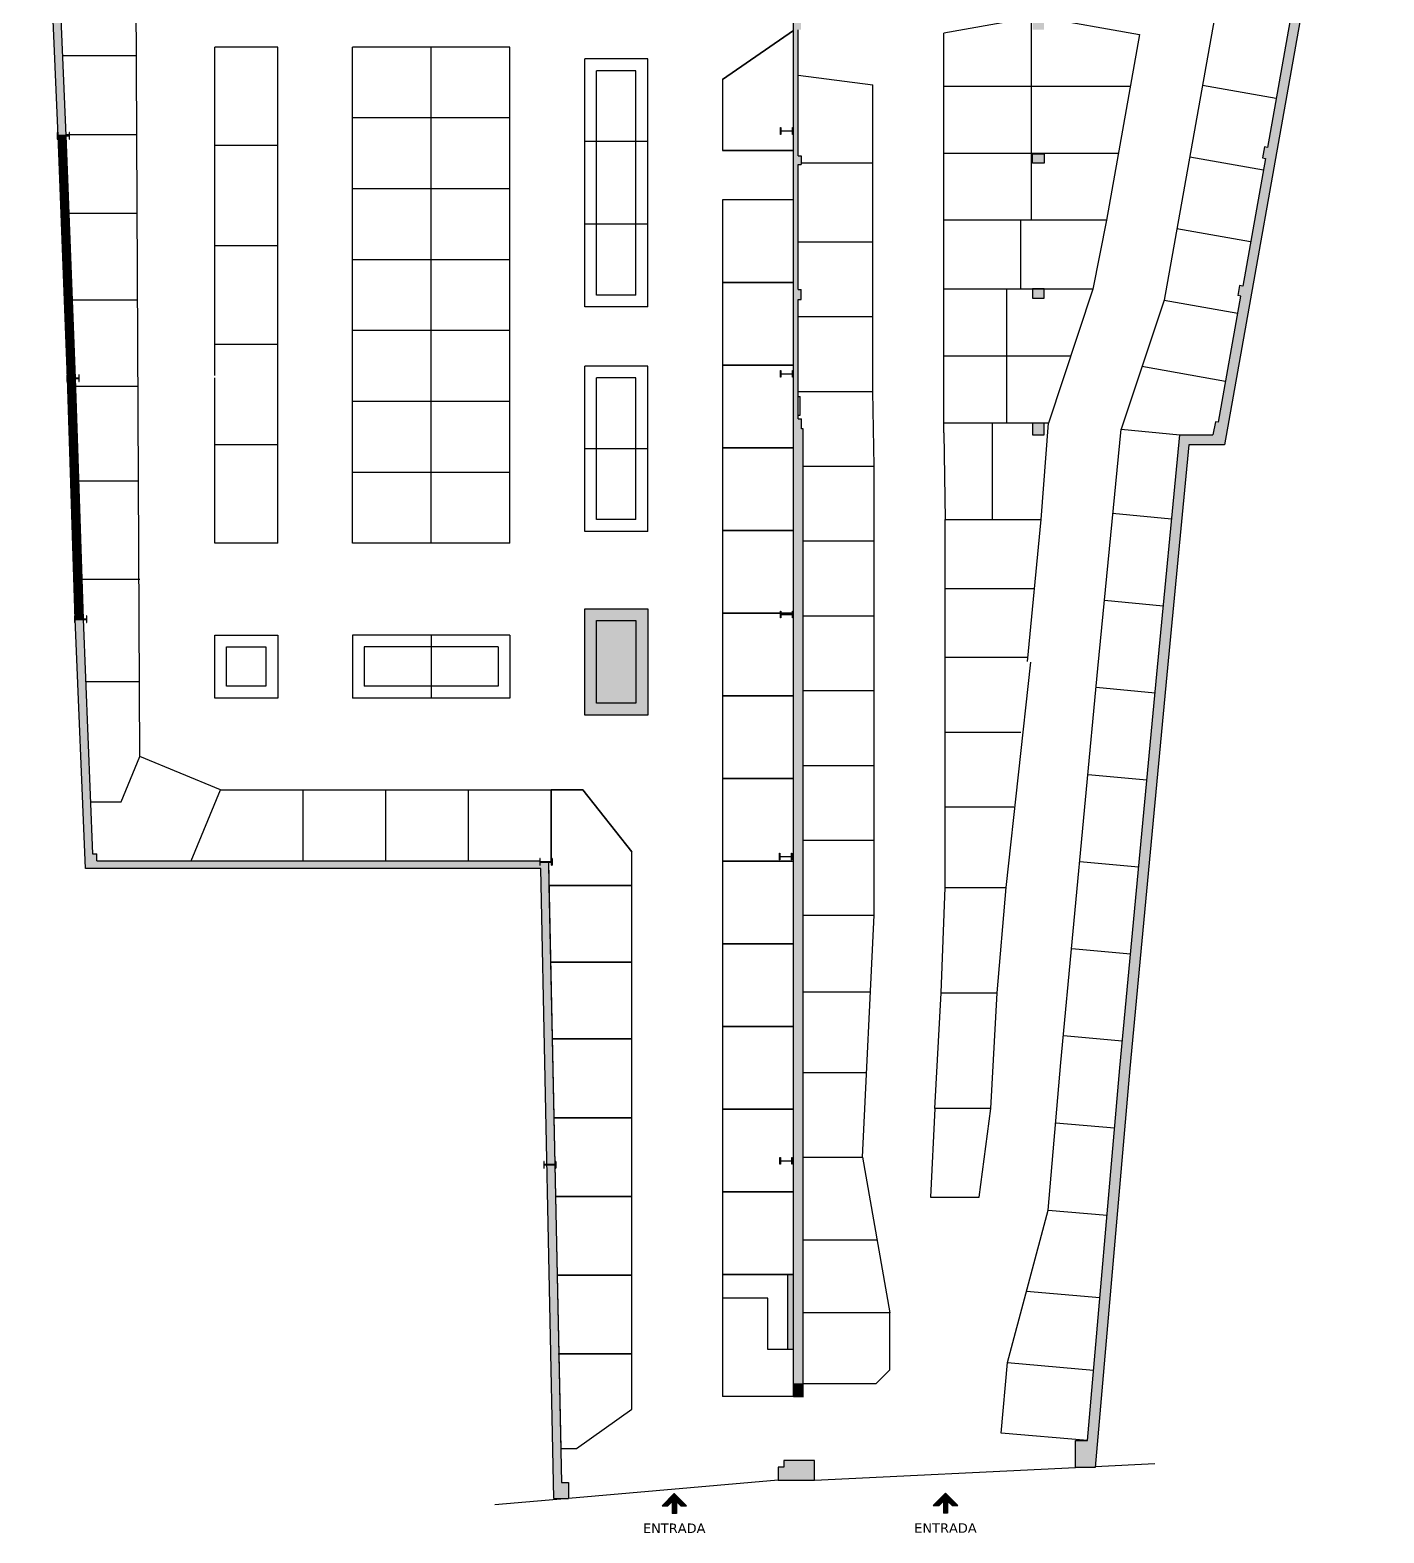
# Model space of a CAD drawing. Extents: x -21354 to 15991, y -13146 to -3381.
# Drawn here: x -21301 to -17862, y -13099 to -9282 of the extents above; entities that cross this region are included whole.
import ezdxf

# ---------------------------------------------------------------- set-up
doc = ezdxf.new("R2010")
doc.units = 0
doc.header["$LTSCALE"] = 100
doc.header["$MEASUREMENT"] = 0
for name, color, linetype in [('4 - DIVISORIA', 4, 'CONTINUOUS'), ('4 - HACHURA PAREDE', 251, 'CONTINUOUS'), ('4 - P01', 1, 'CONTINUOUS'), ('4 - P02', 2, 'CONTINUOUS'), ('4 - P04', 4, 'CONTINUOUS'), ('4 - P05', 5, 'CONTINUOUS'), ('4 - P06', 6, 'CONTINUOUS'), ('4 - SIMBOLOS', 2, 'CONTINUOUS')]:
    doc.layers.add(name, color=color, linetype=linetype)
doc.styles.add('NUMERAÇAO', font='verdana.TTF', dxfattribs={"height": 30})
pattern_1 = [(45, (-28863.88368, -12923.57572), (-0.0883883476, 0.0883883476), [])]

# ---------------------------------------------------------------- blocks, each defined once
blk = doc.blocks.new('SETA4')
at = {"layer": '4 - SIMBOLOS'}
for p, q in [((0, 0), (260, 260)), ((0, 0), (260, -260)), ((168, 45), (260, 137)), ((168, 45), (421, 45)), ((260, 137), (260, 260)), ((168, -45), (421, -45)), ((168, -45), (260, -137)), ((260, -260), (260, -137))]:
    blk.add_line(p, q, dxfattribs=at)
at = {"layer": '4 - SIMBOLOS', "linetype": 'Continuous'}
blk.add_line((421, 45), (421, -45), dxfattribs=at)

msp = doc.modelspace()

# ---------------------------------------------------------------- hatches: boundary and pattern name
at = {"layer": '4 - HACHURA PAREDE', "ltscale": 0.2}
h = msp.add_hatch(dxfattribs=at)
h.set_pattern_fill('ANSI31', color=251, style=0)
h.set_pattern_definition(pattern_1)
h.paths.add_polyline_path([(-21280.2, -7739), (-21269.2, -7739), (-21269.2, -7730), (-21041.2, -7730), (-21041.2, -7705), (-21065.2, -7705), (-21065.2, -7710), (-21301.2, -7710), (-21280.2, -8316.5), (-21260.2, -8316.5)])
h.paths.add_polyline_path([(-21256.2, -8934.5), (-21236.2, -8934.5), (-21260.1, -8317.5), (-21280.2, -8317.5)])
h.paths.add_polyline_path([(-21236.1, -8935.5), (-21256.2, -8935.5), (-21230.2, -9549.5), (-21210.2, -9549.5)])
at = {"layer": '4 - HACHURA PAREDE'}
h = msp.add_hatch(color=251, dxfattribs=at)
h.paths.add_polyline_path([(-18018.3, -8940.1), (-18251, -8865.5), (-18036.3, -8865.5), (-18047, -8930.9), (-18018.3, -8940.1), (-17862, -8057.3), (-18396.4, -8057.3), (-18396.4, -8077.3), (-17907.4, -8077.3), (-17957, -8380.3), (-18241.4, -8380.3), (-18241.4, -8260.3), (-18256.4, -8260.3), (-18256.4, -8380.3), (-18376.4, -8380.3), (-18376.4, -8364.3), (-18396.4, -8364.3), (-18396.4, -8404.3), (-18376.4, -8404.3), (-18376.4, -8395.3), (-18256.4, -8395.3), (-18256.4, -8515.3), (-18241.4, -8515.3), (-18241.4, -8395.3), (-17991.4, -8395.3), (-17991.4, -8591), (-18033.3, -8847.3), (-18396.4, -8847.3), (-18396.4, -8847.3), (-18559.5, -8857.5), (-18538.1, -8920), (-18404.9, -8920), (-18404.9, -9067.3), (-18396.2, -9068.7), (-18301.1, -9084.2), (-18298.7, -9069.4), (-18390, -9054.5), (-18390, -8930), (-18321.8, -8930), (-18301, -8870.5), (-18190.8, -8905.8), (-18219.7, -9082.3), (-18229.6, -9080.7), (-18232, -9095.5), (-18157, -9107.8), (-18154.6, -9093), (-18200, -9085.6), (-18171.6, -8912), (-18050.3, -8950.9), (-18075.6, -9105.9), (-18085.5, -9104.3), (-18087.9, -9119.1), (-18078, -9120.7), (-18097, -9236.8), (-18105.1, -9236.8), (-18107.2, -9249.3), (-18354.4, -9211), (-18356, -9221.3), (-18100.9, -9260.8), (-18157.9, -9579.8), (-18165.3, -9578.5), (-18170.3, -9606.5), (-18162.9, -9607.9), (-18220.7, -9931.7), (-18229, -9930.3), (-18233.6, -9955.8), (-18225.2, -9957.3), (-18282.4, -10277.8), (-18290.3, -10276.4), (-18296.3, -10309.8), (-18380.1, -10309.8), (-18438.7, -10917.3), (-18532.7, -11917.3), (-18614.7, -12864.3), (-18615, -12864.3), (-18645.7, -12864.3), (-18645.7, -12932.3), (-18595.5, -12932.3), (-18507.8, -11919.5), (-18413.8, -10919.6), (-18357.4, -10334.8), (-18267.2, -10334.8)])
h.paths.add_polyline_path([(-18336, -8910.1), (-18376.4, -8910.1), (-18376.4, -8865.5), (-18320.4, -8865.5)], flags=16)
for points in [[(-19349.7, -9209), (-19362.2, -9209), (-19362.2, -12719), (-19337.2, -12719), (-19337.2, -10294.8), (-19341.7, -10294.8), (-19341.7, -10268.8), (-19349.7, -10268.8), (-19349.7, -9965.8), (-19342.2, -9965.8), (-19342.7, -9940.8), (-19349.7, -9940.8), (-19349.7, -9623.3), (-19342.2, -9623.3), (-19342.4, -9601.3), (-19349.7, -9601.3), (-19349.7, -9280.8), (-19342.7, -9280.8), (-19342.5, -9258.8), (-19349.7, -9258.8)], [(-20006.2, -11391.5), (-21131.2, -11391.5), (-21131.2, -11374), (-21142.2, -11374), (-21166.1, -10778.5), (-21186.2, -10778.5), (-21160.7, -11411.5), (-20003.8, -11411.5), (-19988.2, -12163), (-19968.2, -12163), (-19984.2, -11395), (-20005.2, -11395), (-20005.2, -11403), (-20006.2, -11403)], [(-19968.2, -12164), (-19988.4, -12164), (-19971, -13011), (-19933.4, -13011), (-19933.4, -12971), (-19951.4, -12971)], [(-19376.7, -12632.5), (-19362.2, -12632.5), (-19362.2, -12442.5), (-19376.7, -12442.5)], [(-19362.2, -12752.5), (-19337.2, -12752.5), (-19337.2, -12719), (-19362.2, -12719)], [(-19308.7, -12914.5), (-19386.2, -12914.5), (-19386.2, -12931.5), (-19401.2, -12931.5), (-19401.2, -12965), (-19308.7, -12965)]]:
    msp.add_hatch(color=251, dxfattribs=at).paths.add_polyline_path(points)
h = msp.add_hatch(color=251, dxfattribs=at)
h.paths.add_polyline_path([(-18725.2, -9256.8), (-18754.7, -9256.8), (-18754.7, -9280.8), (-18725.2, -9280.8)])
h.paths.add_polyline_path([(-18725.2, -9596.3), (-18754.7, -9596.3), (-18754.7, -9619.8), (-18725.2, -9619.8)])
h.paths.add_polyline_path([(-18725.2, -9939.8), (-18754.7, -9939.8), (-18754.7, -9962.8), (-18725.2, -9962.8)])
h.paths.add_polyline_path([(-18725.2, -10279.8), (-18754.7, -10279.8), (-18754.7, -10309.3), (-18725.2, -10309.3)])
at = {"layer": '4 - HACHURA PAREDE', "ltscale": 0.2}
h = msp.add_hatch(dxfattribs=at)
h.set_pattern_fill('ANSI31', color=251, style=0)
h.set_pattern_definition(pattern_1)
h.paths.add_polyline_path([(-21186.1, -10166.5), (-21206.2, -10166.5), (-21186.2, -10777.5), (-21166.2, -10777.5)])
h.paths.add_polyline_path([(-21210.1, -9550.5), (-21230.2, -9550.5), (-21206.2, -10165.5), (-21186.2, -10165.5)])
h = msp.add_hatch(color=253, dxfattribs=at)
h.dxf.hatch_style = 1
h.paths.add_polyline_path([(-19892.2, -10751.5), (-19732.2, -10751.5), (-19732.2, -11021.5), (-19892.2, -11021.5)])
at = {"layer": '4 - SIMBOLOS'}
h = msp.add_hatch(dxfattribs=at)
h.set_pattern_fill('ANSI31', color=251, scale=4, style=0)
h.set_pattern_definition([(45, (-19651.8921, -12881.382), (-0.3535534, 0.3535534), [])])
h.paths.add_polyline_path([(-19659.3, -13018.7), (-19648.2, -13029.8), (-19633.5, -13029.8), (-19664.7, -12998.6), (-19695.9, -13029.8), (-19681.2, -13029.8), (-19670.1, -13018.7), (-19670.1, -13049.1), (-19659.3, -13049.1)])
h = msp.add_hatch(dxfattribs=at)
h.set_pattern_fill('ANSI31', color=251, scale=4, style=0)
h.set_pattern_definition([(45, (-18962.89295, -12880.8498), (-0.3535534, 0.3535534), [])])
h.paths.add_polyline_path([(-18970.3, -13018.2), (-18959.2, -13029.3), (-18944.5, -13029.3), (-18975.7, -12998), (-19006.9, -13029.3), (-18992.2, -13029.3), (-18981.1, -13018.2), (-18981.1, -13048.5), (-18970.3, -13048.5)])

# ---------------------------------------------------------------- linework, layer by layer
at = {"layer": '4 - DIVISORIA', "color": 251, "ltscale": 0.2}
for p, q in [((-20672.2, -9575), (-20832.2, -9575)), ((-20672.2, -9830), (-20832.2, -9830))]:
    msp.add_line(p, q, dxfattribs=at)
at = {"layer": '4 - DIVISORIA', "color": 251}
for p, q in [((-19732.2, -9565), (-19892.2, -9565)), ((-19732.2, -9775), (-19892.2, -9775)), ((-20672.2, -10080), (-20832.2, -10080)), ((-20672.2, -10335), (-20832.2, -10335)), ((-19732.2, -10345), (-19892.2, -10345)), ((-20282.2, -10818.3), (-20282.2, -10978.3))]:
    msp.add_line(p, q, dxfattribs=at)
at = {"layer": '4 - P01', "color": 251}
for p, q in [((-19376.7, -12632.5), (-19376.7, -12442.5)), ((-18595.3, -12929.8), (-18444.1, -12922.3)), ((-19933.4, -13011), (-20120.7, -13027.2))]:
    msp.add_line(p, q, dxfattribs=at)
at = {"layer": '4 - P02', "color": 251}
for p, q in [((-21022.2, -11126.6), (-21035.9, -8266.5)), ((-18289.1, -9231.8), (-18420.4, -9967.7)), ((-18741, -9247.3), (-18980, -9289.4)), ((-18741, -9247.3), (-18482.8, -9292.8)), ((-19542.2, -9407.5), (-19362.2, -9282.5)), ((-18980, -10304.8), (-18980, -9289.4)), ((-18482.8, -9292.8), (-18567.1, -9764.8)), ((-20832.2, -10158.9), (-20832.2, -9325)), ((-20672.2, -10165), (-20672.2, -9325)), ((-20482.2, -10585), (-20482.2, -9325)), ((-20082.2, -10585), (-20082.2, -9325)), ((-19892.2, -9985), (-19892.2, -9355)), ((-19732.2, -9355), (-19892.2, -9355)), ((-19862.2, -9955), (-19862.2, -9385)), ((-19762.2, -9385), (-19862.2, -9385)), ((-19762.2, -9955), (-19762.2, -9385)), ((-19732.2, -9985), (-19732.2, -9355)), ((-19542.2, -9407.5), (-19542.2, -9587.5)), ((-19160, -10199.3), (-19160, -9421)), ((-19542.2, -9712.5), (-19542.2, -12752.5)), ((-18567.1, -9764.8), (-18601.6, -9939.8)), ((-19762.2, -9955), (-19862.2, -9955)), ((-18601.6, -9939.8), (-18714.3, -10279.8)), ((-19732.2, -9985), (-19892.2, -9985)), ((-18420.4, -9967.7), (-18529.8, -10295.4)), ((-19892.2, -10555), (-19892.2, -10135)), ((-19732.2, -10135), (-19892.2, -10135)), ((-19732.2, -10555), (-19732.2, -10135)), ((-20832.2, -10585), (-20832.2, -10165)), ((-20672.2, -10585), (-20672.2, -10165)), ((-19862.2, -10525), (-19862.2, -10165)), ((-19762.2, -10165), (-19862.2, -10165)), ((-19762.2, -10525), (-19762.2, -10165)), ((-19349.7, -10212.3), (-19344.7, -10212.3)), ((-19344.7, -10259.8), (-19344.7, -10212.3)), ((-19157, -10389.3), (-19160, -10199.3)), ((-19349.7, -10259.8), (-19344.7, -10259.8)), ((-18980, -10304.8), (-18977, -10524.8)), ((-18732.7, -10524.8), (-18714.3, -10279.8)), ((-18588.4, -10903.1), (-18529.8, -10295.4)), ((-19157, -11149.3), (-19157, -10389.3)), ((-19762.2, -10525), (-19862.2, -10525)), ((-18977, -11459.8), (-18977, -10524.8)), ((-18767.5, -10885.8), (-18732.7, -10524.8)), ((-19732.2, -10555), (-19892.2, -10555)), ((-20672.2, -10585), (-20832.2, -10585)), ((-20082.2, -10585), (-20482.2, -10585)), ((-20082.2, -10818.3), (-20482.2, -10818.3)), ((-20482.2, -10818.3), (-20482.2, -10978.3)), ((-20082.2, -10818.3), (-20082.2, -10978.3)), ((-20112.2, -10848.3), (-20452.2, -10848.3)), ((-20452.2, -10848.3), (-20452.2, -10948.3)), ((-20112.2, -10848.3), (-20112.2, -10948.3)), ((-18821.5, -11459.8), (-18758.6, -10887.1)), ((-18682.4, -11903.8), (-18588.4, -10903.1)), ((-20112.2, -10948.3), (-20452.2, -10948.3)), ((-20082.2, -10978.3), (-20482.2, -10978.3)), ((-20817.2, -11211.5), (-21022.2, -11126.6)), ((-19157, -11529.3), (-19157, -11149.3)), ((-20817.2, -11211.5), (-19897.2, -11211.5)), ((-19897.2, -11211.5), (-19772.2, -11369)), ((-19772.2, -12784), (-19772.2, -11369)), ((-18987.2, -11726.6), (-18977, -11459.8)), ((-18844.2, -11726.7), (-18821.5, -11459.8)), ((-19187, -12144.1), (-19157, -11529.3)), ((-19002.7, -12020.7), (-18987.2, -11726.6)), ((-18860.2, -12020.7), (-18844.2, -11726.7)), ((-18714.9, -12278.5), (-18682.4, -11903.8)), ((-19002.7, -12020.7), (-19013.7, -12245.7)), ((-18890.2, -12245.7), (-18860.2, -12020.7)), ((-19187, -12144.1), (-19117, -12539.3)), ((-19014.2, -12245.7), (-18890.2, -12245.7)), ((-18818.7, -12666), (-18714.9, -12278.5)), ((-19117, -12684.3), (-19117, -12539.3)), ((-18834.2, -12845.3), (-18818.7, -12666)), ((-19152.2, -12719), (-19117, -12684.3)), ((-19337.2, -12719), (-19152.2, -12719)), ((-19913.2, -12884), (-19772.2, -12784)), ((-19362.2, -12752.5), (-19542.2, -12752.5)), ((-18615, -12864.3), (-18834.2, -12845.3)), ((-19953.2, -12884), (-19913.2, -12884)), ((-19308.7, -12965), (-18645.7, -12932.3)), ((-19401.2, -12965), (-19933.4, -13011))]:
    msp.add_line(p, q, dxfattribs=at)
at = {"layer": '4 - P02', "color": 251, "ltscale": 0.2}
for p, q in [((-20672.2, -9325), (-20832.2, -9325)), ((-19349.7, -9396), (-19160, -9421))]:
    msp.add_line(p, q, dxfattribs=at)
at = {"layer": '4 - P02'}
for points in [[(-19892.2, -10751.5), (-19732.2, -10751.5), (-19732.2, -11021.5), (-19892.2, -11021.5)], [(-19862.2, -10781.5), (-19762.2, -10781.5), (-19762.2, -10991.5), (-19862.2, -10991.5)]]:
    msp.add_lwpolyline(points, close=True, dxfattribs=at)
at = {"layer": '4 - P02', "color": 251}
for points in [[(-20832.2, -10818.3), (-20672.2, -10818.3), (-20672.2, -10978.3), (-20832.2, -10978.3)], [(-20802.2, -10848.3), (-20702.2, -10848.3), (-20702.2, -10948.3), (-20802.2, -10948.3)]]:
    msp.add_lwpolyline(points, close=True, dxfattribs=at)
at = {"layer": '4 - P04', "color": 251}
for p, q in [((-18758, -9250.3), (-18758, -9764.8)), ((-21219.6, -9346.5), (-21030.7, -9346.5)), ((-20082.2, -9325), (-20482.2, -9325)), ((-20282.2, -10585), (-20282.2, -9325)), ((-18506.4, -9424.8), (-18980, -9424.8)), ((-18322.9, -9421.3), (-18135.9, -9454.7)), ((-20082.2, -9505), (-20482.2, -9505)), ((-21211.2, -9546.5), (-21029.8, -9546.5)), ((-19362.2, -9587.5), (-19542.2, -9587.5)), ((-18536.7, -9594.8), (-18980, -9594.8)), ((-18355.4, -9603.5), (-18168.4, -9636.8)), ((-19342.2, -9619), (-19160, -9619)), ((-20082.2, -9685), (-20482.2, -9685)), ((-19362.2, -9712.5), (-19542.2, -9712.5)), ((-21202.9, -9746.5), (-21028.8, -9746.5)), ((-18567.1, -9764.8), (-18980, -9764.8)), ((-18785, -9764.8), (-18785, -9939.8)), ((-18387.9, -9785.6), (-18200.9, -9819)), ((-19350, -9819.3), (-19160, -9819.3)), ((-20082.2, -9865), (-20482.2, -9865)), ((-19362.2, -9922.5), (-19542.2, -9922.5)), ((-18601.6, -9939.8), (-18980, -9939.8)), ((-18820, -10279.8), (-18820, -9939.8)), ((-21194.3, -9966.5), (-21027.8, -9966.5)), ((-18420.4, -9967.7), (-18233.4, -10001.1)), ((-19350, -10009.3), (-19160, -10009.3)), ((-20082.2, -10045), (-20482.2, -10045)), ((-18657.6, -10109.8), (-18980, -10109.8)), ((-19362.2, -10132.5), (-19542.2, -10132.5)), ((-18476.8, -10135.4), (-18264.1, -10173.4)), ((-21185.8, -10186.5), (-21026.7, -10186.5)), ((-20082.2, -10225), (-20482.2, -10225)), ((-19350, -10199.3), (-19160, -10199.3)), ((-18714.3, -10279.8), (-18980, -10279.8)), ((-18857, -10279.8), (-18857, -10524.8)), ((-18529.8, -10295.4), (-18380.5, -10309.8)), ((-19362.2, -10342.5), (-19542.2, -10342.5)), ((-20082.2, -10405), (-20482.2, -10405)), ((-19337, -10389.3), (-19157, -10389.3)), ((-21177.7, -10426.5), (-21025.5, -10426.5)), ((-18977, -10524.8), (-18732.7, -10524.8)), ((-18551.3, -10508.9), (-18402, -10522.9)), ((-19362.2, -10552.5), (-19542.2, -10552.5)), ((-19337, -10579.3), (-19157, -10579.3)), ((-21169.5, -10676.5), (-21022.2, -10676.5)), ((-18977, -10699.8), (-18749.1, -10699.8)), ((-19362.2, -10762.5), (-19542.2, -10762.5)), ((-18572.1, -10729.9), (-18422.7, -10744)), ((-19337, -10769.3), (-19157, -10769.3)), ((-18977, -10874.8), (-18766.5, -10874.8)), ((-21159.8, -10936.5), (-21022.2, -10936.5)), ((-18592.9, -10951), (-18443.5, -10965)), ((-19362.2, -10972.5), (-19542.2, -10972.5)), ((-19337, -10959.3), (-19157, -10959.3)), ((-18977, -11064.8), (-18784.3, -11064.8)), ((-21069.8, -11241.5), (-21022.2, -11126.6)), ((-19362.2, -11182.5), (-19542.2, -11182.5)), ((-19337, -11149.3), (-19157, -11149.3)), ((-18613.6, -11172), (-18464.3, -11186)), ((-20891.8, -11391.5), (-20817.2, -11211.5)), ((-20607.2, -11391.5), (-20607.2, -11211.5)), ((-20397.2, -11391.5), (-20397.2, -11211.5)), ((-20187.2, -11391.5), (-20187.2, -11211.5)), ((-19977.2, -11394), (-19977.2, -11211.5)), ((-21147.5, -11241.5), (-21069.8, -11241.5)), ((-18977, -11254.8), (-18802.2, -11254.8)), ((-19337, -11339.3), (-19157, -11339.3)), ((-19362.2, -11392.5), (-19542.2, -11392.5)), ((-18634.4, -11393), (-18485.1, -11407)), ((-19983, -11454), (-19772.2, -11454)), ((-18977, -11459.8), (-18821.5, -11459.8)), ((-19337, -11529.3), (-19157, -11529.3)), ((-19362.2, -11602.5), (-19542.2, -11602.5)), ((-18655.2, -11614), (-18505.8, -11628.1)), ((-19979.9, -11649), (-19772.2, -11649)), ((-19337, -11724.3), (-19168, -11724.3)), ((-18987.2, -11726.7), (-18844.2, -11726.7)), ((-19362.2, -11812.5), (-19542.2, -11812.5)), ((-19975.6, -11844), (-19772.2, -11844)), ((-18676, -11835.1), (-18526.6, -11849.1)), ((-19337, -11929.3), (-19177.3, -11929.3)), ((-19362.2, -12022.5), (-19542.2, -12022.5)), ((-18860.2, -12020.7), (-19002.7, -12020.7)), ((-19971.9, -12044), (-19772.2, -12044)), ((-18695.7, -12057.3), (-18546.3, -12070.2)), ((-19337, -12144.3), (-19187, -12144.3)), ((-19967, -12244), (-19772.2, -12244)), ((-19362.2, -12232.5), (-19542.2, -12232.5)), ((-18714.9, -12278.5), (-18565.4, -12291.4)), ((-19337, -12354.3), (-19149.8, -12354.3)), ((-19362.2, -12442.5), (-19542.2, -12442.5)), ((-19962.4, -12444), (-19772.2, -12444)), ((-19427.2, -12502.5), (-19542.2, -12502.5)), ((-19427.2, -12632.5), (-19427.2, -12502.5)), ((-18770.1, -12484.5), (-18583.5, -12500.6)), ((-19117, -12539.3), (-19337, -12539.3)), ((-19362.2, -12632.5), (-19427.2, -12632.5)), ((-19959.3, -12644), (-19772.2, -12644)), ((-18818.7, -12666), (-18599.5, -12684.9))]:
    msp.add_line(p, q, dxfattribs=at)
at = {"layer": '4 - P05', "color": 251}
for points in [[(-21202.2, -9550.5), (-21202.2, -9558.5), (-21201.2, -9558.5), (-21201.2, -9541.5), (-21202.2, -9541.5), (-21202.2, -9549.5), (-21231.2, -9549.5), (-21231.2, -9541.5), (-21232.2, -9541.5), (-21232.2, -9558.5), (-21231.2, -9558.5), (-21231.2, -9550.5)], [(-21202.2, -9550.5), (-21202.2, -9558.5), (-21201.2, -9558.5), (-21201.2, -9541.5), (-21202.2, -9541.5), (-21202.2, -9549.5), (-21231.2, -9549.5), (-21231.2, -9541.5), (-21232.2, -9541.5), (-21232.2, -9558.5), (-21231.2, -9558.5), (-21231.2, -9550.5)], [(-19393.7, -9538.5), (-19393.7, -9546.5), (-19394.7, -9546.5), (-19394.7, -9529.5), (-19393.7, -9529.5), (-19393.7, -9537.5), (-19364.7, -9537.5), (-19364.7, -9529.5), (-19363.7, -9529.5), (-19363.7, -9546.5), (-19364.7, -9546.5), (-19364.7, -9538.5)], [(-19394.7, -9529.5), (-19393.7, -9529.5), (-19393.7, -9537.5), (-19364.7, -9537.5), (-19364.7, -9529.5), (-19363.7, -9529.5), (-19363.7, -9546.5), (-19364.7, -9546.5), (-19364.7, -9538.5), (-19393.7, -9538.5), (-19393.7, -9546.5), (-19394.7, -9546.5)], [(-19394.7, -9529.5), (-19393.7, -9529.5), (-19393.7, -9537.5), (-19364.7, -9537.5), (-19364.7, -9529.5), (-19363.7, -9529.5), (-19363.7, -9546.5), (-19364.7, -9546.5), (-19364.7, -9538.5), (-19393.7, -9538.5), (-19393.7, -9546.5), (-19394.7, -9546.5)], [(-19394.7, -9529.5), (-19393.7, -9529.5), (-19393.7, -9537.5), (-19364.7, -9537.5), (-19364.7, -9529.5), (-19363.7, -9529.5), (-19363.7, -9546.5), (-19364.7, -9546.5), (-19364.7, -9538.5), (-19393.7, -9538.5), (-19393.7, -9546.5), (-19394.7, -9546.5)], [(-19394.7, -9529.5), (-19393.7, -9529.5), (-19393.7, -9537.5), (-19364.7, -9537.5), (-19364.7, -9529.5), (-19363.7, -9529.5), (-19363.7, -9546.5), (-19364.7, -9546.5), (-19364.7, -9538.5), (-19393.7, -9538.5), (-19393.7, -9546.5), (-19394.7, -9546.5)], [(-19394.7, -9529.5), (-19393.7, -9529.5), (-19393.7, -9537.5), (-19364.7, -9537.5), (-19364.7, -9529.5), (-19363.7, -9529.5), (-19363.7, -9546.5), (-19364.7, -9546.5), (-19364.7, -9538.5), (-19393.7, -9538.5), (-19393.7, -9546.5), (-19394.7, -9546.5)], [(-19394.7, -9529.5), (-19393.7, -9529.5), (-19393.7, -9537.5), (-19364.7, -9537.5), (-19364.7, -9529.5), (-19363.7, -9529.5), (-19363.7, -9546.5), (-19364.7, -9546.5), (-19364.7, -9538.5), (-19393.7, -9538.5), (-19393.7, -9546.5), (-19394.7, -9546.5)], [(-19394.7, -9529.5), (-19393.7, -9529.5), (-19393.7, -9537.5), (-19364.7, -9537.5), (-19364.7, -9529.5), (-19363.7, -9529.5), (-19363.7, -9546.5), (-19364.7, -9546.5), (-19364.7, -9538.5), (-19393.7, -9538.5), (-19393.7, -9546.5), (-19394.7, -9546.5)], [(-19393.7, -9538.5), (-19393.7, -9546.5), (-19394.7, -9546.5), (-19394.7, -9529.5), (-19393.7, -9529.5), (-19393.7, -9537.5), (-19364.7, -9537.5), (-19364.7, -9529.5), (-19363.7, -9529.5), (-19363.7, -9546.5), (-19364.7, -9546.5), (-19364.7, -9538.5)], [(-19394.7, -9529.5), (-19393.7, -9529.5), (-19393.7, -9537.5), (-19364.7, -9537.5), (-19364.7, -9529.5), (-19363.7, -9529.5), (-19363.7, -9546.5), (-19364.7, -9546.5), (-19364.7, -9538.5), (-19393.7, -9538.5), (-19393.7, -9546.5), (-19394.7, -9546.5)], [(-19394.7, -9529.5), (-19393.7, -9529.5), (-19393.7, -9537.5), (-19364.7, -9537.5), (-19364.7, -9529.5), (-19363.7, -9529.5), (-19363.7, -9546.5), (-19364.7, -9546.5), (-19364.7, -9538.5), (-19393.7, -9538.5), (-19393.7, -9546.5), (-19394.7, -9546.5)], [(-19394.7, -9529.5), (-19393.7, -9529.5), (-19393.7, -9537.5), (-19364.7, -9537.5), (-19364.7, -9529.5), (-19363.7, -9529.5), (-19363.7, -9546.5), (-19364.7, -9546.5), (-19364.7, -9538.5), (-19393.7, -9538.5), (-19393.7, -9546.5), (-19394.7, -9546.5)], [(-19394.7, -9529.5), (-19393.7, -9529.5), (-19393.7, -9537.5), (-19364.7, -9537.5), (-19364.7, -9529.5), (-19363.7, -9529.5), (-19363.7, -9546.5), (-19364.7, -9546.5), (-19364.7, -9538.5), (-19393.7, -9538.5), (-19393.7, -9546.5), (-19394.7, -9546.5)], [(-19394.7, -9529.5), (-19393.7, -9529.5), (-19393.7, -9537.5), (-19364.7, -9537.5), (-19364.7, -9529.5), (-19363.7, -9529.5), (-19363.7, -9546.5), (-19364.7, -9546.5), (-19364.7, -9538.5), (-19393.7, -9538.5), (-19393.7, -9546.5), (-19394.7, -9546.5)], [(-19394.7, -9529.5), (-19393.7, -9529.5), (-19393.7, -9537.5), (-19364.7, -9537.5), (-19364.7, -9529.5), (-19363.7, -9529.5), (-19363.7, -9546.5), (-19364.7, -9546.5), (-19364.7, -9538.5), (-19393.7, -9538.5), (-19393.7, -9546.5), (-19394.7, -9546.5)], [(-19394.7, -9529.5), (-19393.7, -9529.5), (-19393.7, -9537.5), (-19364.7, -9537.5), (-19364.7, -9529.5), (-19363.7, -9529.5), (-19363.7, -9546.5), (-19364.7, -9546.5), (-19364.7, -9538.5), (-19393.7, -9538.5), (-19393.7, -9546.5), (-19394.7, -9546.5)], [(-19393.7, -10155.5), (-19393.7, -10163.5), (-19394.7, -10163.5), (-19394.7, -10146.5), (-19393.7, -10146.5), (-19393.7, -10154.5), (-19364.7, -10154.5), (-19364.7, -10146.5), (-19363.7, -10146.5), (-19363.7, -10163.5), (-19364.7, -10163.5), (-19364.7, -10155.5)], [(-19393.7, -10155.5), (-19393.7, -10163.5), (-19394.7, -10163.5), (-19394.7, -10146.5), (-19393.7, -10146.5), (-19393.7, -10154.5), (-19364.7, -10154.5), (-19364.7, -10146.5), (-19363.7, -10146.5), (-19363.7, -10163.5), (-19364.7, -10163.5), (-19364.7, -10155.5)], [(-21177.7, -10166.5), (-21177.7, -10174.5), (-21176.7, -10174.5), (-21176.7, -10157.5), (-21177.7, -10157.5), (-21177.7, -10165.5), (-21206.7, -10165.5), (-21206.7, -10157.5), (-21207.7, -10157.5), (-21207.7, -10174.5), (-21206.7, -10174.5), (-21206.7, -10166.5)], [(-19393.7, -10766.5), (-19393.7, -10774.5), (-19394.7, -10774.5), (-19394.7, -10757.5), (-19393.7, -10757.5), (-19393.7, -10765.5), (-19364.7, -10765.5), (-19364.7, -10757.5), (-19363.7, -10757.5), (-19363.7, -10774.5), (-19364.7, -10774.5), (-19364.7, -10766.5)], [(-19393.7, -10766.5), (-19393.7, -10774.5), (-19394.7, -10774.5), (-19394.7, -10757.5), (-19393.7, -10757.5), (-19393.7, -10765.5), (-19364.7, -10765.5), (-19364.7, -10757.5), (-19363.7, -10757.5), (-19363.7, -10774.5), (-19364.7, -10774.5), (-19364.7, -10766.5)], [(-21158.2, -10778.5), (-21158.2, -10786.5), (-21157.2, -10786.5), (-21157.2, -10769.5), (-21158.2, -10769.5), (-21158.2, -10777.5), (-21187.2, -10777.5), (-21187.2, -10769.5), (-21188.2, -10769.5), (-21188.2, -10786.5), (-21187.2, -10786.5), (-21187.2, -10778.5)], [(-19396.2, -11381.5), (-19396.2, -11389.5), (-19397.2, -11389.5), (-19397.2, -11372.5), (-19396.2, -11372.5), (-19396.2, -11380.5), (-19367.2, -11380.5), (-19367.2, -11372.5), (-19366.2, -11372.5), (-19366.2, -11389.5), (-19367.2, -11389.5), (-19367.2, -11381.5)], [(-19396.2, -11381.5), (-19396.2, -11389.5), (-19397.2, -11389.5), (-19397.2, -11372.5), (-19396.2, -11372.5), (-19396.2, -11380.5), (-19367.2, -11380.5), (-19367.2, -11372.5), (-19366.2, -11372.5), (-19366.2, -11389.5), (-19367.2, -11389.5), (-19367.2, -11381.5)], [(-19976.2, -11395), (-19976.2, -11403), (-19975.2, -11403), (-19975.2, -11386), (-19976.2, -11386), (-19976.2, -11394), (-20005.2, -11394), (-20005.2, -11386), (-20006.2, -11386), (-20006.2, -11403), (-20005.2, -11403), (-20005.2, -11395)], [(-19966.2, -12164), (-19966.2, -12172), (-19965.2, -12172), (-19965.2, -12155), (-19966.2, -12155), (-19966.2, -12163), (-19995.2, -12163), (-19995.2, -12155), (-19996.2, -12155), (-19996.2, -12172), (-19995.2, -12172), (-19995.2, -12164)], [(-19395.2, -12154.5), (-19395.2, -12162.5), (-19396.2, -12162.5), (-19396.2, -12145.5), (-19395.2, -12145.5), (-19395.2, -12153.5), (-19366.2, -12153.5), (-19366.2, -12145.5), (-19365.2, -12145.5), (-19365.2, -12162.5), (-19366.2, -12162.5), (-19366.2, -12154.5)], [(-19395.2, -12154.5), (-19395.2, -12162.5), (-19396.2, -12162.5), (-19396.2, -12145.5), (-19395.2, -12145.5), (-19395.2, -12153.5), (-19366.2, -12153.5), (-19366.2, -12145.5), (-19365.2, -12145.5), (-19365.2, -12162.5), (-19366.2, -12162.5), (-19366.2, -12154.5)]]:
    msp.add_lwpolyline(points, close=True, dxfattribs=at)
at = {"layer": '4 - P06', "color": 251}
for p, q in [((-17862, -8057.3), (-18267.2, -10334.8)), ((-21230.2, -9550.3), (-21256.2, -8935.3)), ((-19362.2, -12752.5), (-19362.2, -9209)), ((-18100.9, -9260.8), (-18157.9, -9579.8)), ((-19349.7, -9601.3), (-19349.7, -9280.8)), ((-21206.2, -10166.2), (-21230.2, -9550.3)), ((-19349.7, -9601.3), (-19342.4, -9601.3)), ((-19342.4, -9601.3), (-19342.2, -9623.3)), ((-19349.7, -9623.3), (-19342.2, -9623.3)), ((-19349.7, -9940.8), (-19349.7, -9623.3)), ((-19349.7, -9940.8), (-19342.7, -9940.8)), ((-19342.2, -9965.8), (-19342.7, -9940.8)), ((-18282.4, -10277.8), (-18225.2, -9957.3)), ((-19349.7, -9965.8), (-19342.2, -9965.8)), ((-19349.7, -10268.8), (-19349.7, -9965.8)), ((-21186.2, -10778.2), (-21206.2, -10166.2)), ((-19349.7, -10268.8), (-19341.7, -10268.8)), ((-19341.7, -10294.8), (-19341.7, -10268.8)), ((-19337.2, -10294.8), (-19341.7, -10294.8)), ((-19337.2, -12752.5), (-19337.2, -10294.8)), ((-18357.4, -10334.8), (-18413.8, -10919.6)), ((-18267.2, -10334.8), (-18357.4, -10334.8)), ((-21160.7, -11411.5), (-21186.2, -10778.2)), ((-18413.8, -10919.6), (-18507.8, -11919.5)), ((-21142.2, -11374), (-21131.2, -11374)), ((-21131.2, -11391.5), (-21131.2, -11374)), ((-20003.8, -11411.5), (-21160.7, -11411.5)), ((-21131.2, -11391.5), (-20006.2, -11391.5)), ((-19971, -13011), (-20003.8, -11411.5)), ((-19984.2, -11395), (-19951.4, -12971)), ((-18507.8, -11919.5), (-18595.5, -12932.3)), ((-19362.2, -12752.5), (-19336.7, -12752.5)), ((-18645.7, -12864.3), (-18614.7, -12864.3)), ((-18645.7, -12932.3), (-18645.7, -12864.3)), ((-18595.5, -12932.3), (-18645.7, -12932.3)), ((-19951.4, -12971), (-19933.4, -12971)), ((-19933.4, -12971), (-19933.4, -13011)), ((-19971, -13011), (-19933.4, -13011))]:
    msp.add_line(p, q, dxfattribs=at)
for points in [[(-21280.2, -7739), (-21260.2, -8316.5), (-21236.2, -8934.5), (-21210.2, -9549.5), (-21186.2, -10165.5), (-21166.2, -10777.5), (-21142.2, -11374)], [(-18157.9, -9579.8), (-18165.3, -9578.5), (-18170.3, -9606.5), (-18162.9, -9607.9)], [(-18162.9, -9607.9), (-18220.7, -9931.7)], [(-18229, -9930.3), (-18233.6, -9955.8)], [(-18225.2, -9957.3), (-18233.6, -9955.8)], [(-18220.7, -9931.7), (-18229, -9930.3)], [(-18282.4, -10277.8), (-18290.3, -10276.4), (-18296.3, -10309.8)], [(-18614.7, -12864.3), (-18532.7, -11917.3), (-18438.7, -10917.3), (-18380.1, -10309.8), (-18296.3, -10309.8)]]:
    msp.add_lwpolyline(points, dxfattribs=at)
for points in [[(-18725.2, -9619.8), (-18754.7, -9619.8), (-18754.7, -9596.3), (-18725.2, -9596.3)], [(-18754.7, -9939.3), (-18754.7, -9962.8), (-18725.2, -9962.8), (-18725.2, -9939.3)], [(-18754.7, -10279.8), (-18754.7, -10309.3), (-18725.2, -10309.3), (-18725.2, -10279.8)], [(-19308.7, -12914.5), (-19386.2, -12914.5), (-19386.2, -12931.5), (-19401.2, -12931.5), (-19401.2, -12965), (-19308.7, -12965)]]:
    msp.add_lwpolyline(points, close=True, dxfattribs=at)
at = {"layer": '4 - SIMBOLOS', "color": 251}
for points in [[(-19362.2, -9282.5), (-19542.2, -9407.5), (-19542.2, -9587.5), (-19362.2, -9587.5)], [(-19394.7, -9529.5), (-19393.7, -9529.5), (-19393.7, -9537.5), (-19364.7, -9537.5), (-19364.7, -9529.5), (-19363.7, -9529.5), (-19363.7, -9546.5), (-19364.7, -9546.5), (-19364.7, -9538.5), (-19393.7, -9538.5), (-19393.7, -9546.5), (-19394.7, -9546.5)], [(-19362.2, -9712.5), (-19542.2, -9712.5), (-19542.2, -9922.5), (-19362.2, -9922.5)], [(-19362.2, -9922.5), (-19542.2, -9922.5), (-19542.2, -10132.5), (-19362.2, -10132.5)], [(-19362.2, -10132.5), (-19542.2, -10132.5), (-19542.2, -10342.5), (-19362.2, -10342.5)], [(-19394.7, -10163.5), (-19394.7, -10146.5), (-19393.7, -10146.5), (-19393.7, -10154.5), (-19364.7, -10154.5), (-19364.7, -10146.5), (-19363.7, -10146.5), (-19363.7, -10163.5), (-19364.7, -10163.5), (-19364.7, -10155.5), (-19393.7, -10155.5), (-19393.7, -10163.5)], [(-19362.2, -10342.5), (-19542.2, -10342.5), (-19542.2, -10552.5), (-19362.2, -10552.5)], [(-19362.2, -10552.5), (-19542.2, -10552.5), (-19542.2, -10762.5), (-19394.7, -10762.5), (-19394.7, -10757.5), (-19393.7, -10757.5), (-19393.7, -10762.5), (-19364.7, -10762.5), (-19364.7, -10757.5), (-19362.2, -10757.5)], [(-19362.2, -10774.5), (-19364.7, -10774.5), (-19364.7, -10766.5), (-19393.7, -10766.5), (-19393.7, -10774.5), (-19394.7, -10774.5), (-19394.7, -10762.5), (-19542.2, -10762.5), (-19542.2, -10972.5), (-19362.2, -10972.5)], [(-19362.2, -10972.5), (-19542.2, -10972.5), (-19542.2, -11182.5), (-19362.2, -11182.5)], [(-19362.2, -11182.5), (-19542.2, -11182.5), (-19542.2, -11392.5), (-19362.2, -11392.5)], [(-19772.2, -11369), (-19897.2, -11211.5), (-19977.2, -11211.5), (-19977.2, -11386), (-19975.2, -11386), (-19975.2, -11403), (-19976.2, -11403), (-19976.2, -11395), (-19984.2, -11395), (-19983, -11454), (-19772.2, -11454)], [(-19397.2, -11372.5), (-19396.2, -11372.5), (-19396.2, -11380.5), (-19367.2, -11380.5), (-19367.2, -11372.5), (-19366.2, -11372.5), (-19366.2, -11389.5), (-19367.2, -11389.5), (-19367.2, -11381.5), (-19396.2, -11381.5), (-19396.2, -11389.5), (-19397.2, -11389.5)], [(-19362.2, -11392.5), (-19542.2, -11392.5), (-19542.2, -11602.5), (-19362.2, -11602.5)], [(-19772.2, -11454), (-19983, -11454), (-19978.9, -11649), (-19772.2, -11649)], [(-19362.2, -11602.5), (-19542.2, -11602.5), (-19542.2, -11812.5), (-19362.2, -11812.5)], [(-19772.2, -11649), (-19978.9, -11649), (-19974.8, -11844), (-19772.2, -11844)], [(-19362.2, -11812.5), (-19542.2, -11812.5), (-19542.2, -12022.5), (-19362.2, -12022.5)], [(-19772.2, -11844), (-19974.8, -11844), (-19970.7, -12044), (-19772.2, -12044)], [(-19362.2, -12022.5), (-19542.2, -12022.5), (-19542.2, -12232.5), (-19362.2, -12232.5)], [(-19772.2, -12044), (-19970.7, -12044), (-19968.2, -12163), (-19966.2, -12163), (-19966.2, -12155), (-19965.2, -12155), (-19965.2, -12172), (-19966.2, -12172), (-19966.2, -12164), (-19968.2, -12164), (-19966.5, -12244), (-19772.2, -12244)], [(-19396.2, -12145.5), (-19395.2, -12145.5), (-19395.2, -12153.5), (-19366.2, -12153.5), (-19366.2, -12145.5), (-19365.2, -12145.5), (-19365.2, -12162.5), (-19366.2, -12162.5), (-19366.2, -12154.5), (-19395.2, -12154.5), (-19395.2, -12162.5), (-19396.2, -12162.5)], [(-19772.2, -12244), (-19966.5, -12244), (-19962.4, -12444), (-19772.2, -12444)], [(-19362.2, -12232.5), (-19542.2, -12232.5), (-19542.2, -12442.5), (-19362.2, -12442.5)], [(-19772.2, -12444), (-19962.4, -12444), (-19958.2, -12644), (-19772.2, -12644)], [(-19772.2, -12644), (-19958.2, -12644), (-19953.2, -12884), (-19913.2, -12884), (-19772.2, -12784)]]:
    msp.add_lwpolyline(points, close=True, dxfattribs=at)

# ---------------------------------------------------------------- block references
at = {"layer": '4 - SIMBOLOS', "color": 251, "xscale": 0.1199999999996635, "yscale": 0.1199999999996635, "rotation": 270}
for p in [(-19664.7, -12998.6), (-18975.7, -12998)]:
    msp.add_blockref('SETA4', p, dxfattribs=at)

# ---------------------------------------------------------------- texts
at = {"layer": '4 - SIMBOLOS', "color": 251, "style": 'NUMERAÇAO'}
for p in [(-19744.3, -13098.7), (-19055.3, -13098.2)]:
    msp.add_text('ENTRADA', height=24, dxfattribs=at).set_placement(p)

doc.saveas('drawing.dxf')
